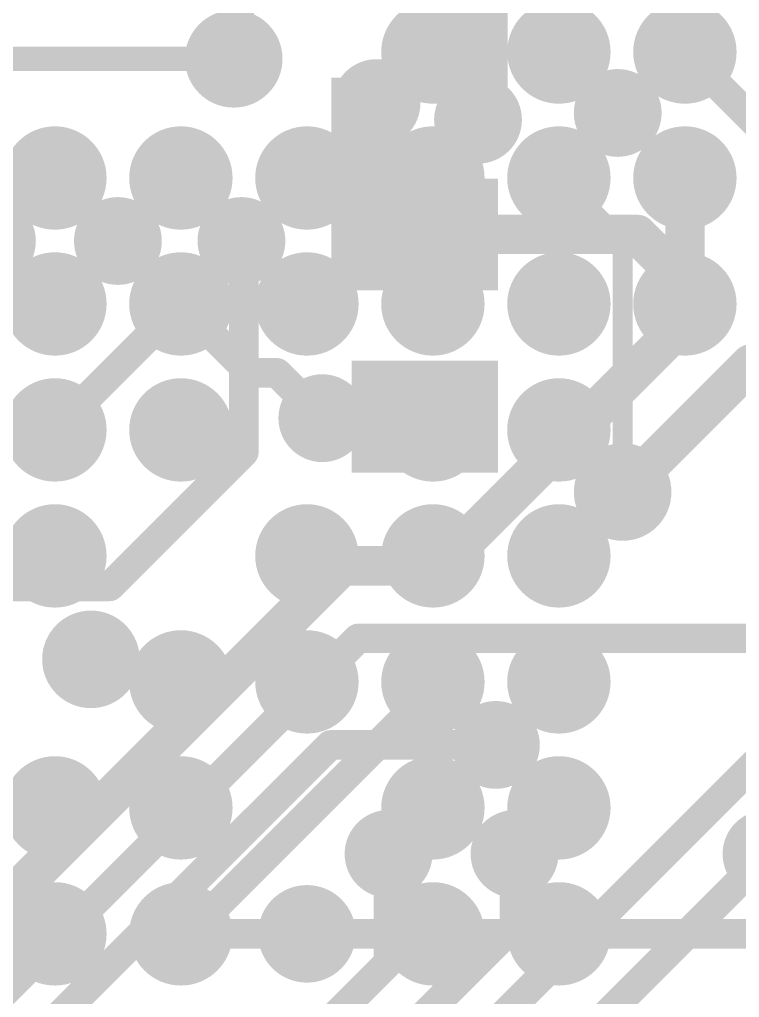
# Model space of a CAD drawing. Header units: millimetres. Extents: x -0.39 to 4.37, y -0.38 to 3.54.
# Drawn here: x 1.5375 to 1.6837, y 1.2843 to 1.483 of the extents above; entities that cross this region are included whole.
import ezdxf

# ---------------------------------------------------------------- set-up
doc = ezdxf.new("R2010")
doc.units = ezdxf.units.MM
doc.header["$MEASUREMENT"] = 0
for name, color, linetype in [('BottomLayer', 5, 'Continuous'), ('BottomPaste', 16, 'Continuous'), ('BottomSolder', 6, 'Continuous'), ('TopLayer', 1, 'Continuous'), ('TopPaste', 8, 'Continuous'), ('TopSolder', 216, 'Continuous'), ('ViaHoleLayer', 16, 'Continuous')]:
    doc.layers.add(name, color=color, linetype=linetype)

# ---------------------------------------------------------------- blocks, each defined once
blk = doc.blocks.new('RK3399_364')
at = {"layer": 'TopLayer'}
h = blk.add_hatch(color=1, dxfattribs=at)
edge = h.paths.add_edge_path()
edge.add_arc((0.17913, 0.33268), 0.0065, 0, 360)
h = blk.add_hatch(color=1, dxfattribs=at)
edge = h.paths.add_edge_path()
edge.add_arc((0.20472, 0.33268), 0.0065, 0, 360)
h = blk.add_hatch(color=1, dxfattribs=at)
edge = h.paths.add_edge_path()
edge.add_arc((0.25591, 0.33268), 0.0065, 0, 360)
h = blk.add_hatch(color=1, dxfattribs=at)
edge = h.paths.add_edge_path()
edge.add_arc((0.2815, 0.33268), 0.0065, 0, 360)
h = blk.add_hatch(color=1, dxfattribs=at)
edge = h.paths.add_edge_path()
edge.add_arc((0.17913, 0.30709), 0.0065, 0, 360)
h = blk.add_hatch(color=1, dxfattribs=at)
edge = h.paths.add_edge_path()
edge.add_arc((0.20472, 0.30709), 0.0065, 0, 360)
h = blk.add_hatch(color=1, dxfattribs=at)
edge = h.paths.add_edge_path()
edge.add_arc((0.25591, 0.30709), 0.0065, 0, 360)
h = blk.add_hatch(color=1, dxfattribs=at)
edge = h.paths.add_edge_path()
edge.add_arc((0.2815, 0.30709), 0.0065, 0, 360)
h = blk.add_hatch(color=1, dxfattribs=at)
edge = h.paths.add_edge_path()
edge.add_arc((0.17913, 0.2815), 0.0065, 0, 360)
h = blk.add_hatch(color=1, dxfattribs=at)
edge = h.paths.add_edge_path()
edge.add_arc((0.20472, 0.2815), 0.0065, 0, 360)
h = blk.add_hatch(color=1, dxfattribs=at)
edge = h.paths.add_edge_path()
edge.add_arc((0.23031, 0.2815), 0.0065, 0, 360)
h = blk.add_hatch(color=1, dxfattribs=at)
edge = h.paths.add_edge_path()
edge.add_arc((0.25591, 0.2815), 0.0065, 0, 360)
h = blk.add_hatch(color=1, dxfattribs=at)
edge = h.paths.add_edge_path()
edge.add_arc((0.17913, 0.2559), 0.0065, 0, 360)
h = blk.add_hatch(color=1, dxfattribs=at)
edge = h.paths.add_edge_path()
edge.add_arc((0.20472, 0.2559), 0.0065, 0, 360)
h = blk.add_hatch(color=1, dxfattribs=at)
edge = h.paths.add_edge_path()
edge.add_arc((0.23031, 0.2559), 0.0065, 0, 360)
h = blk.add_hatch(color=1, dxfattribs=at)
edge = h.paths.add_edge_path()
edge.add_arc((0.2815, 0.2559), 0.0065, 0, 360)
h = blk.add_hatch(color=1, dxfattribs=at)
edge = h.paths.add_edge_path()
edge.add_arc((0.17913, 0.23031), 0.0065, 0, 360)
h = blk.add_hatch(color=1, dxfattribs=at)
edge = h.paths.add_edge_path()
edge.add_arc((0.20472, 0.23031), 0.0065, 0, 360)
h = blk.add_hatch(color=1, dxfattribs=at)
edge = h.paths.add_edge_path()
edge.add_arc((0.25591, 0.23031), 0.0065, 0, 360)
h = blk.add_hatch(color=1, dxfattribs=at)
edge = h.paths.add_edge_path()
edge.add_arc((0.2815, 0.23031), 0.0065, 0, 360)
h = blk.add_hatch(color=1, dxfattribs=at)
edge = h.paths.add_edge_path()
edge.add_arc((0.15354, 0.20472), 0.0065, 0, 360)
h = blk.add_hatch(color=1, dxfattribs=at)
edge = h.paths.add_edge_path()
edge.add_arc((0.17913, 0.20472), 0.0065, 0, 360)
h = blk.add_hatch(color=1, dxfattribs=at)
edge = h.paths.add_edge_path()
edge.add_arc((0.20472, 0.20472), 0.0065, 0, 360)
h = blk.add_hatch(color=1, dxfattribs=at)
edge = h.paths.add_edge_path()
edge.add_arc((0.23031, 0.20472), 0.0065, 0, 360)
h = blk.add_hatch(color=1, dxfattribs=at)
edge = h.paths.add_edge_path()
edge.add_arc((0.25591, 0.20472), 0.0065, 0, 360)
h = blk.add_hatch(color=1, dxfattribs=at)
edge = h.paths.add_edge_path()
edge.add_arc((0.2815, 0.20472), 0.0065, 0, 360)
h = blk.add_hatch(color=1, dxfattribs=at)
edge = h.paths.add_edge_path()
edge.add_arc((0.15354, 0.17913), 0.0065, 0, 360)
h = blk.add_hatch(color=1, dxfattribs=at)
edge = h.paths.add_edge_path()
edge.add_arc((0.17913, 0.17913), 0.0065, 0, 360)
h = blk.add_hatch(color=1, dxfattribs=at)
edge = h.paths.add_edge_path()
edge.add_arc((0.20472, 0.17913), 0.0065, 0, 360)
h = blk.add_hatch(color=1, dxfattribs=at)
edge = h.paths.add_edge_path()
edge.add_arc((0.23031, 0.17913), 0.0065, 0, 360)
h = blk.add_hatch(color=1, dxfattribs=at)
edge = h.paths.add_edge_path()
edge.add_arc((0.25591, 0.17913), 0.0065, 0, 360)
h = blk.add_hatch(color=1, dxfattribs=at)
edge = h.paths.add_edge_path()
edge.add_arc((0.2815, 0.17913), 0.0065, 0, 360)
h = blk.add_hatch(color=1, dxfattribs=at)
edge = h.paths.add_edge_path()
edge.add_arc((0.15354, 0.15354), 0.0065, 0, 360)
h = blk.add_hatch(color=1, dxfattribs=at)
edge = h.paths.add_edge_path()
edge.add_arc((0.17913, 0.15354), 0.0065, 0, 360)
h = blk.add_hatch(color=1, dxfattribs=at)
edge = h.paths.add_edge_path()
edge.add_arc((0.20472, 0.15354), 0.0065, 0, 360)
at = {"layer": 'TopPaste'}
h = blk.add_hatch(color=8, dxfattribs=at)
edge = h.paths.add_edge_path()
edge.add_arc((0.17913, 0.33268), 0.0065, 0, 360)
h = blk.add_hatch(color=8, dxfattribs=at)
edge = h.paths.add_edge_path()
edge.add_arc((0.20472, 0.33268), 0.0065, 0, 360)
h = blk.add_hatch(color=8, dxfattribs=at)
edge = h.paths.add_edge_path()
edge.add_arc((0.25591, 0.33268), 0.0065, 0, 360)
h = blk.add_hatch(color=8, dxfattribs=at)
edge = h.paths.add_edge_path()
edge.add_arc((0.2815, 0.33268), 0.0065, 0, 360)
h = blk.add_hatch(color=8, dxfattribs=at)
edge = h.paths.add_edge_path()
edge.add_arc((0.17913, 0.30709), 0.0065, 0, 360)
h = blk.add_hatch(color=8, dxfattribs=at)
edge = h.paths.add_edge_path()
edge.add_arc((0.20472, 0.30709), 0.0065, 0, 360)
h = blk.add_hatch(color=8, dxfattribs=at)
edge = h.paths.add_edge_path()
edge.add_arc((0.25591, 0.30709), 0.0065, 0, 360)
h = blk.add_hatch(color=8, dxfattribs=at)
edge = h.paths.add_edge_path()
edge.add_arc((0.2815, 0.30709), 0.0065, 0, 360)
h = blk.add_hatch(color=8, dxfattribs=at)
edge = h.paths.add_edge_path()
edge.add_arc((0.17913, 0.2815), 0.0065, 0, 360)
h = blk.add_hatch(color=8, dxfattribs=at)
edge = h.paths.add_edge_path()
edge.add_arc((0.20472, 0.2815), 0.0065, 0, 360)
h = blk.add_hatch(color=8, dxfattribs=at)
edge = h.paths.add_edge_path()
edge.add_arc((0.23031, 0.2815), 0.0065, 0, 360)
h = blk.add_hatch(color=8, dxfattribs=at)
edge = h.paths.add_edge_path()
edge.add_arc((0.25591, 0.2815), 0.0065, 0, 360)
h = blk.add_hatch(color=8, dxfattribs=at)
edge = h.paths.add_edge_path()
edge.add_arc((0.17913, 0.2559), 0.0065, 0, 360)
h = blk.add_hatch(color=8, dxfattribs=at)
edge = h.paths.add_edge_path()
edge.add_arc((0.20472, 0.2559), 0.0065, 0, 360)
h = blk.add_hatch(color=8, dxfattribs=at)
edge = h.paths.add_edge_path()
edge.add_arc((0.23031, 0.2559), 0.0065, 0, 360)
h = blk.add_hatch(color=8, dxfattribs=at)
edge = h.paths.add_edge_path()
edge.add_arc((0.2815, 0.2559), 0.0065, 0, 360)
h = blk.add_hatch(color=8, dxfattribs=at)
edge = h.paths.add_edge_path()
edge.add_arc((0.17913, 0.23031), 0.0065, 0, 360)
h = blk.add_hatch(color=8, dxfattribs=at)
edge = h.paths.add_edge_path()
edge.add_arc((0.20472, 0.23031), 0.0065, 0, 360)
h = blk.add_hatch(color=8, dxfattribs=at)
edge = h.paths.add_edge_path()
edge.add_arc((0.25591, 0.23031), 0.0065, 0, 360)
h = blk.add_hatch(color=8, dxfattribs=at)
edge = h.paths.add_edge_path()
edge.add_arc((0.2815, 0.23031), 0.0065, 0, 360)
h = blk.add_hatch(color=8, dxfattribs=at)
edge = h.paths.add_edge_path()
edge.add_arc((0.15354, 0.20472), 0.0065, 0, 360)
h = blk.add_hatch(color=8, dxfattribs=at)
edge = h.paths.add_edge_path()
edge.add_arc((0.17913, 0.20472), 0.0065, 0, 360)
h = blk.add_hatch(color=8, dxfattribs=at)
edge = h.paths.add_edge_path()
edge.add_arc((0.20472, 0.20472), 0.0065, 0, 360)
h = blk.add_hatch(color=8, dxfattribs=at)
edge = h.paths.add_edge_path()
edge.add_arc((0.23031, 0.20472), 0.0065, 0, 360)
h = blk.add_hatch(color=8, dxfattribs=at)
edge = h.paths.add_edge_path()
edge.add_arc((0.25591, 0.20472), 0.0065, 0, 360)
h = blk.add_hatch(color=8, dxfattribs=at)
edge = h.paths.add_edge_path()
edge.add_arc((0.2815, 0.20472), 0.0065, 0, 360)
h = blk.add_hatch(color=8, dxfattribs=at)
edge = h.paths.add_edge_path()
edge.add_arc((0.15354, 0.17913), 0.0065, 0, 360)
h = blk.add_hatch(color=8, dxfattribs=at)
edge = h.paths.add_edge_path()
edge.add_arc((0.17913, 0.17913), 0.0065, 0, 360)
h = blk.add_hatch(color=8, dxfattribs=at)
edge = h.paths.add_edge_path()
edge.add_arc((0.20472, 0.17913), 0.0065, 0, 360)
h = blk.add_hatch(color=8, dxfattribs=at)
edge = h.paths.add_edge_path()
edge.add_arc((0.23031, 0.17913), 0.0065, 0, 360)
h = blk.add_hatch(color=8, dxfattribs=at)
edge = h.paths.add_edge_path()
edge.add_arc((0.25591, 0.17913), 0.0065, 0, 360)
h = blk.add_hatch(color=8, dxfattribs=at)
edge = h.paths.add_edge_path()
edge.add_arc((0.2815, 0.17913), 0.0065, 0, 360)
h = blk.add_hatch(color=8, dxfattribs=at)
edge = h.paths.add_edge_path()
edge.add_arc((0.15354, 0.15354), 0.0065, 0, 360)
h = blk.add_hatch(color=8, dxfattribs=at)
edge = h.paths.add_edge_path()
edge.add_arc((0.17913, 0.15354), 0.0065, 0, 360)
h = blk.add_hatch(color=8, dxfattribs=at)
edge = h.paths.add_edge_path()
edge.add_arc((0.20472, 0.15354), 0.0065, 0, 360)
at = {"layer": 'TopSolder'}
h = blk.add_hatch(color=216, dxfattribs=at)
edge = h.paths.add_edge_path()
edge.add_arc((0.17913, 0.33268), 0.0105, 0, 360)
h = blk.add_hatch(color=216, dxfattribs=at)
edge = h.paths.add_edge_path()
edge.add_arc((0.20472, 0.33268), 0.0105, 0, 360)
h = blk.add_hatch(color=216, dxfattribs=at)
edge = h.paths.add_edge_path()
edge.add_arc((0.25591, 0.33268), 0.0105, 0, 360)
h = blk.add_hatch(color=216, dxfattribs=at)
edge = h.paths.add_edge_path()
edge.add_arc((0.2815, 0.33268), 0.0105, 0, 360)
h = blk.add_hatch(color=216, dxfattribs=at)
edge = h.paths.add_edge_path()
edge.add_arc((0.17913, 0.30709), 0.0105, 0, 360)
h = blk.add_hatch(color=216, dxfattribs=at)
edge = h.paths.add_edge_path()
edge.add_arc((0.20472, 0.30709), 0.0105, 0, 360)
h = blk.add_hatch(color=216, dxfattribs=at)
edge = h.paths.add_edge_path()
edge.add_arc((0.25591, 0.30709), 0.0105, 0, 360)
h = blk.add_hatch(color=216, dxfattribs=at)
edge = h.paths.add_edge_path()
edge.add_arc((0.2815, 0.30709), 0.0105, 0, 360)
h = blk.add_hatch(color=216, dxfattribs=at)
edge = h.paths.add_edge_path()
edge.add_arc((0.17913, 0.2815), 0.0105, 0, 360)
h = blk.add_hatch(color=216, dxfattribs=at)
edge = h.paths.add_edge_path()
edge.add_arc((0.20472, 0.2815), 0.0105, 0, 360)
h = blk.add_hatch(color=216, dxfattribs=at)
edge = h.paths.add_edge_path()
edge.add_arc((0.23031, 0.2815), 0.0105, 0, 360)
h = blk.add_hatch(color=216, dxfattribs=at)
edge = h.paths.add_edge_path()
edge.add_arc((0.25591, 0.2815), 0.0105, 0, 360)
h = blk.add_hatch(color=216, dxfattribs=at)
edge = h.paths.add_edge_path()
edge.add_arc((0.17913, 0.2559), 0.0105, 0, 360)
h = blk.add_hatch(color=216, dxfattribs=at)
edge = h.paths.add_edge_path()
edge.add_arc((0.20472, 0.2559), 0.0105, 0, 360)
h = blk.add_hatch(color=216, dxfattribs=at)
edge = h.paths.add_edge_path()
edge.add_arc((0.23031, 0.2559), 0.0105, 0, 360)
h = blk.add_hatch(color=216, dxfattribs=at)
edge = h.paths.add_edge_path()
edge.add_arc((0.2815, 0.2559), 0.0105, 0, 360)
h = blk.add_hatch(color=216, dxfattribs=at)
edge = h.paths.add_edge_path()
edge.add_arc((0.17913, 0.23031), 0.0105, 0, 360)
h = blk.add_hatch(color=216, dxfattribs=at)
edge = h.paths.add_edge_path()
edge.add_arc((0.20472, 0.23031), 0.0105, 0, 360)
h = blk.add_hatch(color=216, dxfattribs=at)
edge = h.paths.add_edge_path()
edge.add_arc((0.25591, 0.23031), 0.0105, 0, 360)
h = blk.add_hatch(color=216, dxfattribs=at)
edge = h.paths.add_edge_path()
edge.add_arc((0.2815, 0.23031), 0.0105, 0, 360)
h = blk.add_hatch(color=216, dxfattribs=at)
edge = h.paths.add_edge_path()
edge.add_arc((0.15354, 0.20472), 0.0105, 0, 360)
h = blk.add_hatch(color=216, dxfattribs=at)
edge = h.paths.add_edge_path()
edge.add_arc((0.17913, 0.20472), 0.0105, 0, 360)
h = blk.add_hatch(color=216, dxfattribs=at)
edge = h.paths.add_edge_path()
edge.add_arc((0.20472, 0.20472), 0.0105, 0, 360)
h = blk.add_hatch(color=216, dxfattribs=at)
edge = h.paths.add_edge_path()
edge.add_arc((0.23031, 0.20472), 0.0105, 0, 360)
h = blk.add_hatch(color=216, dxfattribs=at)
edge = h.paths.add_edge_path()
edge.add_arc((0.25591, 0.20472), 0.0105, 0, 360)
h = blk.add_hatch(color=216, dxfattribs=at)
edge = h.paths.add_edge_path()
edge.add_arc((0.2815, 0.20472), 0.0105, 0, 360)
h = blk.add_hatch(color=216, dxfattribs=at)
edge = h.paths.add_edge_path()
edge.add_arc((0.15354, 0.17913), 0.0105, 0, 360)
h = blk.add_hatch(color=216, dxfattribs=at)
edge = h.paths.add_edge_path()
edge.add_arc((0.17913, 0.17913), 0.0105, 0, 360)
h = blk.add_hatch(color=216, dxfattribs=at)
edge = h.paths.add_edge_path()
edge.add_arc((0.20472, 0.17913), 0.0105, 0, 360)
h = blk.add_hatch(color=216, dxfattribs=at)
edge = h.paths.add_edge_path()
edge.add_arc((0.23031, 0.17913), 0.0105, 0, 360)
h = blk.add_hatch(color=216, dxfattribs=at)
edge = h.paths.add_edge_path()
edge.add_arc((0.25591, 0.17913), 0.0105, 0, 360)
h = blk.add_hatch(color=216, dxfattribs=at)
edge = h.paths.add_edge_path()
edge.add_arc((0.2815, 0.17913), 0.0105, 0, 360)
h = blk.add_hatch(color=216, dxfattribs=at)
edge = h.paths.add_edge_path()
edge.add_arc((0.15354, 0.15354), 0.0105, 0, 360)
h = blk.add_hatch(color=216, dxfattribs=at)
edge = h.paths.add_edge_path()
edge.add_arc((0.17913, 0.15354), 0.0105, 0, 360)
h = blk.add_hatch(color=216, dxfattribs=at)
edge = h.paths.add_edge_path()
edge.add_arc((0.20472, 0.15354), 0.0105, 0, 360)
blk = doc.blocks.new('C__0402_B_452')
at = {"layer": 'BottomLayer'}
for points in [[(-0.0095, 0.0125), (-0.0095, -0.0125), (-0.0275, -0.0125), (-0.0275, 0.0125)], [(0.0275, 0.0125), (0.0275, -0.0125), (0.0095, -0.0125), (0.0095, 0.0125)]]:
    blk.add_hatch(color=5, dxfattribs=at).paths.add_polyline_path(points)
at = {"layer": 'BottomPaste'}
for points in [[(-0.0095, 0.0125), (-0.0095, -0.0125), (-0.0275, -0.0125), (-0.0275, 0.0125)], [(0.0275, 0.0125), (0.0275, -0.0125), (0.0095, -0.0125), (0.0095, 0.0125)]]:
    blk.add_hatch(color=16, dxfattribs=at).paths.add_polyline_path(points)
at = {"layer": 'BottomSolder'}
for points in [[(-0.00714, 0.01486), (-0.00714, -0.01486), (-0.02986, -0.01486), (-0.02986, 0.01486)], [(0.02986, 0.01486), (0.02986, -0.01486), (0.00714, -0.01486), (0.00714, 0.01486)]]:
    blk.add_hatch(color=6, dxfattribs=at).paths.add_polyline_path(points)

msp = doc.modelspace()

# ---------------------------------------------------------------- hatches: boundary and pattern name
at = {"layer": 'BottomLayer'}
h = msp.add_hatch(color=5, dxfattribs=at)
edge = h.paths.add_edge_path()
edge.add_arc((1.581, 1.475), 0.00591, 0, 360)
msp.add_hatch(color=5, dxfattribs=at).paths.add_polyline_path([(1.60082, 1.42982), (1.615, 1.42982), (1.615, 1.47119), (1.60082, 1.47119)])
h = msp.add_hatch(color=5, dxfattribs=at)
edge = h.paths.add_edge_path()
edge.add_arc((1.61, 1.466), 0.00492, 0, 360)
h = msp.add_hatch(color=5, dxfattribs=at)
edge = h.paths.add_edge_path()
edge.add_arc((1.659, 1.464), 0.00492, 0, 360)
h = msp.add_hatch(color=5, dxfattribs=at)
edge = h.paths.add_edge_path()
edge.add_arc((1.63062, 1.46262), 0.00492, 0, 360)
h = msp.add_hatch(color=5, dxfattribs=at)
edge = h.paths.add_edge_path()
edge.add_arc((1.67264, 1.45078), 0.00492, 0, 360)
h = msp.add_hatch(color=5, dxfattribs=at)
edge = h.paths.add_edge_path()
edge.add_arc((1.55748, 1.43799), 0.00492, 0, 360)
h = msp.add_hatch(color=5, dxfattribs=at)
edge = h.paths.add_edge_path()
edge.add_arc((1.58257, 1.43799), 0.00492, 0, 360)
h = msp.add_hatch(color=5, dxfattribs=at)
edge = h.paths.add_edge_path()
edge.add_arc((1.599, 1.402), 0.00492, 0, 360)
h = msp.add_hatch(color=5, dxfattribs=at)
edge = h.paths.add_edge_path()
edge.add_arc((1.66, 1.387), 0.00591, 0, 360)
h = msp.add_hatch(color=5, dxfattribs=at)
edge = h.paths.add_edge_path()
edge.add_arc((1.552, 1.353), 0.00591, 0, 360)
h = msp.add_hatch(color=5, dxfattribs=at)
edge = h.paths.add_edge_path()
edge.add_arc((1.63425, 1.33562), 0.00492, 0, 360)
h = msp.add_hatch(color=5, dxfattribs=at)
edge = h.paths.add_edge_path()
edge.add_arc((1.61245, 1.31348), 0.00492, 0, 360)
h = msp.add_hatch(color=5, dxfattribs=at)
edge = h.paths.add_edge_path()
edge.add_arc((1.63804, 1.31348), 0.00492, 0, 360)
h = msp.add_hatch(color=5, dxfattribs=at)
edge = h.paths.add_edge_path()
edge.add_arc((1.59587, 1.29724), 0.00591, 0, 360)
at = {"layer": 'BottomSolder'}
h = msp.add_hatch(color=6, dxfattribs=at)
edge = h.paths.add_edge_path()
edge.add_arc((1.581, 1.475), 0.00991, 0, 360)
h = msp.add_hatch(color=6, dxfattribs=at)
edge = h.paths.add_edge_path()
edge.add_arc((1.61, 1.466), 0.00892, 0, 360)
h = msp.add_hatch(color=6, dxfattribs=at)
edge = h.paths.add_edge_path()
edge.add_arc((1.659, 1.464), 0.00892, 0, 360)
h = msp.add_hatch(color=6, dxfattribs=at)
edge = h.paths.add_edge_path()
edge.add_arc((1.63062, 1.46262), 0.00892, 0, 360)
h = msp.add_hatch(color=6, dxfattribs=at)
edge = h.paths.add_edge_path()
edge.add_arc((1.67264, 1.45078), 0.00892, 0, 360)
h = msp.add_hatch(color=6, dxfattribs=at)
edge = h.paths.add_edge_path()
edge.add_arc((1.53189, 1.43799), 0.00892, 0, 360)
h = msp.add_hatch(color=6, dxfattribs=at)
edge = h.paths.add_edge_path()
edge.add_arc((1.55748, 1.43799), 0.00892, 0, 360)
h = msp.add_hatch(color=6, dxfattribs=at)
edge = h.paths.add_edge_path()
edge.add_arc((1.58257, 1.43799), 0.00892, 0, 360)
h = msp.add_hatch(color=6, dxfattribs=at)
edge = h.paths.add_edge_path()
edge.add_arc((1.599, 1.402), 0.00892, 0, 360)
h = msp.add_hatch(color=6, dxfattribs=at)
edge = h.paths.add_edge_path()
edge.add_arc((1.66, 1.387), 0.00991, 0, 360)
h = msp.add_hatch(color=6, dxfattribs=at)
edge = h.paths.add_edge_path()
edge.add_arc((1.552, 1.353), 0.00991, 0, 360)
h = msp.add_hatch(color=6, dxfattribs=at)
edge = h.paths.add_edge_path()
edge.add_arc((1.63425, 1.33562), 0.00892, 0, 360)
h = msp.add_hatch(color=6, dxfattribs=at)
edge = h.paths.add_edge_path()
edge.add_arc((1.61245, 1.31348), 0.00892, 0, 360)
h = msp.add_hatch(color=6, dxfattribs=at)
edge = h.paths.add_edge_path()
edge.add_arc((1.63804, 1.31348), 0.00892, 0, 360)
h = msp.add_hatch(color=6, dxfattribs=at)
edge = h.paths.add_edge_path()
edge.add_arc((1.68922, 1.31348), 0.00892, 0, 360)
h = msp.add_hatch(color=6, dxfattribs=at)
edge = h.paths.add_edge_path()
edge.add_arc((1.59587, 1.29724), 0.00991, 0, 360)
at = {"layer": 'TopLayer'}
h = msp.add_hatch(color=1, dxfattribs=at)
edge = h.paths.add_edge_path()
edge.add_arc((1.581, 1.475), 0.00591, 0, 360)
h = msp.add_hatch(color=1, dxfattribs=at)
edge = h.paths.add_edge_path()
edge.add_arc((1.61, 1.466), 0.00492, 0, 360)
h = msp.add_hatch(color=1, dxfattribs=at)
edge = h.paths.add_edge_path()
edge.add_arc((1.659, 1.464), 0.00492, 0, 360)
h = msp.add_hatch(color=1, dxfattribs=at)
edge = h.paths.add_edge_path()
edge.add_arc((1.63062, 1.46262), 0.00492, 0, 360)
h = msp.add_hatch(color=1, dxfattribs=at)
edge = h.paths.add_edge_path()
edge.add_arc((1.67264, 1.45078), 0.00492, 0, 360)
h = msp.add_hatch(color=1, dxfattribs=at)
edge = h.paths.add_edge_path()
edge.add_arc((1.55748, 1.43799), 0.00492, 0, 360)
h = msp.add_hatch(color=1, dxfattribs=at)
edge = h.paths.add_edge_path()
edge.add_arc((1.58257, 1.43799), 0.00492, 0, 360)
h = msp.add_hatch(color=1, dxfattribs=at)
edge = h.paths.add_edge_path()
edge.add_arc((1.599, 1.402), 0.00492, 0, 360)
h = msp.add_hatch(color=1, dxfattribs=at)
edge = h.paths.add_edge_path()
edge.add_arc((1.66, 1.387), 0.00591, 0, 360)
h = msp.add_hatch(color=1, dxfattribs=at)
edge = h.paths.add_edge_path()
edge.add_arc((1.552, 1.353), 0.00591, 0, 360)
h = msp.add_hatch(color=1, dxfattribs=at)
edge = h.paths.add_edge_path()
edge.add_arc((1.63425, 1.33562), 0.00492, 0, 360)
h = msp.add_hatch(color=1, dxfattribs=at)
edge = h.paths.add_edge_path()
edge.add_arc((1.61245, 1.31348), 0.00492, 0, 360)
h = msp.add_hatch(color=1, dxfattribs=at)
edge = h.paths.add_edge_path()
edge.add_arc((1.63804, 1.31348), 0.00492, 0, 360)
h = msp.add_hatch(color=1, dxfattribs=at)
edge = h.paths.add_edge_path()
edge.add_arc((1.59587, 1.29724), 0.00591, 0, 360)
at = {"layer": 'TopSolder'}
h = msp.add_hatch(color=216, dxfattribs=at)
edge = h.paths.add_edge_path()
edge.add_arc((1.581, 1.475), 0.00991, 0, 360)
h = msp.add_hatch(color=216, dxfattribs=at)
edge = h.paths.add_edge_path()
edge.add_arc((1.61, 1.466), 0.00892, 0, 360)
h = msp.add_hatch(color=216, dxfattribs=at)
edge = h.paths.add_edge_path()
edge.add_arc((1.659, 1.464), 0.00892, 0, 360)
h = msp.add_hatch(color=216, dxfattribs=at)
edge = h.paths.add_edge_path()
edge.add_arc((1.63062, 1.46262), 0.00892, 0, 360)
h = msp.add_hatch(color=216, dxfattribs=at)
edge = h.paths.add_edge_path()
edge.add_arc((1.67264, 1.45078), 0.00892, 0, 360)
h = msp.add_hatch(color=216, dxfattribs=at)
edge = h.paths.add_edge_path()
edge.add_arc((1.53189, 1.43799), 0.00892, 0, 360)
h = msp.add_hatch(color=216, dxfattribs=at)
edge = h.paths.add_edge_path()
edge.add_arc((1.55748, 1.43799), 0.00892, 0, 360)
h = msp.add_hatch(color=216, dxfattribs=at)
edge = h.paths.add_edge_path()
edge.add_arc((1.58257, 1.43799), 0.00892, 0, 360)
h = msp.add_hatch(color=216, dxfattribs=at)
edge = h.paths.add_edge_path()
edge.add_arc((1.599, 1.402), 0.00892, 0, 360)
h = msp.add_hatch(color=216, dxfattribs=at)
edge = h.paths.add_edge_path()
edge.add_arc((1.66, 1.387), 0.00991, 0, 360)
h = msp.add_hatch(color=216, dxfattribs=at)
edge = h.paths.add_edge_path()
edge.add_arc((1.552, 1.353), 0.00991, 0, 360)
h = msp.add_hatch(color=216, dxfattribs=at)
edge = h.paths.add_edge_path()
edge.add_arc((1.63425, 1.33562), 0.00892, 0, 360)
h = msp.add_hatch(color=216, dxfattribs=at)
edge = h.paths.add_edge_path()
edge.add_arc((1.61245, 1.31348), 0.00892, 0, 360)
h = msp.add_hatch(color=216, dxfattribs=at)
edge = h.paths.add_edge_path()
edge.add_arc((1.63804, 1.31348), 0.00892, 0, 360)
h = msp.add_hatch(color=216, dxfattribs=at)
edge = h.paths.add_edge_path()
edge.add_arc((1.68922, 1.31348), 0.00892, 0, 360)
h = msp.add_hatch(color=216, dxfattribs=at)
edge = h.paths.add_edge_path()
edge.add_arc((1.59587, 1.29724), 0.00991, 0, 360)
at = {"layer": 'ViaHoleLayer'}
h = msp.add_hatch(color=16, dxfattribs=at)
edge = h.paths.add_edge_path()
edge.add_arc((1.581, 1.475), 0.00394, 0, 360)
h = msp.add_hatch(color=16, dxfattribs=at)
edge = h.paths.add_edge_path()
edge.add_arc((1.61, 1.466), 0.00394, 0, 360)
h = msp.add_hatch(color=16, dxfattribs=at)
edge = h.paths.add_edge_path()
edge.add_arc((1.63062, 1.46262), 0.00394, 0, 360)
h = msp.add_hatch(color=16, dxfattribs=at)
edge = h.paths.add_edge_path()
edge.add_arc((1.659, 1.464), 0.00394, 0, 360)
h = msp.add_hatch(color=16, dxfattribs=at)
edge = h.paths.add_edge_path()
edge.add_arc((1.67264, 1.45078), 0.00394, 0, 360)
h = msp.add_hatch(color=16, dxfattribs=at)
edge = h.paths.add_edge_path()
edge.add_arc((1.55748, 1.43799), 0.00394, 0, 360)
h = msp.add_hatch(color=16, dxfattribs=at)
edge = h.paths.add_edge_path()
edge.add_arc((1.58257, 1.43799), 0.00394, 0, 360)
h = msp.add_hatch(color=16, dxfattribs=at)
edge = h.paths.add_edge_path()
edge.add_arc((1.599, 1.402), 0.00394, 0, 360)
h = msp.add_hatch(color=16, dxfattribs=at)
edge = h.paths.add_edge_path()
edge.add_arc((1.66, 1.387), 0.00394, 0, 360)
h = msp.add_hatch(color=16, dxfattribs=at)
edge = h.paths.add_edge_path()
edge.add_arc((1.552, 1.353), 0.00394, 0, 360)
h = msp.add_hatch(color=16, dxfattribs=at)
edge = h.paths.add_edge_path()
edge.add_arc((1.63425, 1.33562), 0.00394, 0, 360)
h = msp.add_hatch(color=16, dxfattribs=at)
edge = h.paths.add_edge_path()
edge.add_arc((1.61245, 1.31348), 0.00394, 0, 360)
h = msp.add_hatch(color=16, dxfattribs=at)
edge = h.paths.add_edge_path()
edge.add_arc((1.63804, 1.31348), 0.00394, 0, 360)
h = msp.add_hatch(color=16, dxfattribs=at)
edge = h.paths.add_edge_path()
edge.add_arc((1.59587, 1.29724), 0.00394, 0, 360)

# ---------------------------------------------------------------- linework, layer by layer
at = {"layer": 'BottomLayer'}
for points, const_width in [([(1.63062, 1.46262), (1.63062, 1.498)], 0.012), ([(1.52658, 1.475), (1.581, 1.475)], 0.005), ([(1.67264, 1.42964), (1.67264, 1.45028)], 0.008), ([(1.61982, 1.43932), (1.66296, 1.43932)], 0.008), ([(1.66296, 1.43932), (1.67264, 1.42964)], 0.008), ([(1.58257, 1.43799), (1.58307, 1.43749)], 0.006), ([(1.58307, 1.39507), (1.58307, 1.43749)], 0.006), ([(1.67264, 1.42164), (1.67264, 1.42964)], 0.008), ([(1.623, 1.372), (1.67264, 1.42164)], 0.008), ([(1.66, 1.387), (1.686, 1.413)], 0.008), ([(1.686, 1.413), (1.711, 1.413)], 0.008), ([(1.599, 1.402), (1.6195, 1.402)], 0.006), ([(1.6195, 1.402), (1.61982, 1.40232)], 0.006), ([(1.55582, 1.36782), (1.58307, 1.39507)], 0.006), ([(1.342, 1.111), (1.603, 1.372)], 0.008), ([(1.603, 1.372), (1.623, 1.372)], 0.008), ([(1.41882, 1.36782), (1.55582, 1.36782)], 0.006), ([(1.347, 1.098), (1.60627, 1.35726)], 0.006), ([(1.60627, 1.35726), (1.81631, 1.35726)], 0.006), ([(1.084, 0.729), (1.69062, 1.33562)], 0.006), ([(1.351, 1.086), (1.60062, 1.33562)], 0.006), ([(1.60062, 1.33562), (1.63425, 1.33562)], 0.006), ([(1.277, 0.90113), (1.68922, 1.31335)], 0.006), ([(1.61245, 1.29145), (1.61245, 1.31348)], 0.006), ([(1.63804, 1.29904), (1.63804, 1.31348)], 0.006), ([(1.356, 1.017), (1.63804, 1.29904)], 0.006), ([(1.352, 1.031), (1.61245, 1.29145)], 0.006)]:
    msp.add_lwpolyline(points, dxfattribs=dict(at, const_width=const_width))
for points, const_width in [([(1.57975, 1.475, 1), (1.58225, 1.475, 1)], 0.0025), ([(1.62762, 1.46262, 1), (1.63362, 1.46262, 1)], 0.006), ([(1.67064, 1.45028, 1), (1.67464, 1.45028, 1)], 0.004), ([(1.61782, 1.43932, 1), (1.62182, 1.43932, 1)], 0.004), ([(1.66096, 1.43932, 1), (1.66496, 1.43932, 1)], 0.004), ([(1.66096, 1.43932, 1), (1.66496, 1.43932, 1)], 0.004), ([(1.58107, 1.43799, 1), (1.58407, 1.43799, 1)], 0.003), ([(1.58157, 1.43749, 1), (1.58457, 1.43749, 1)], 0.003), ([(1.58157, 1.43749, 1), (1.58457, 1.43749, 1)], 0.003), ([(1.67064, 1.42964, 1), (1.67464, 1.42964, 1)], 0.004), ([(1.67064, 1.42964, 1), (1.67464, 1.42964, 1)], 0.004), ([(1.67064, 1.42964, 1), (1.67464, 1.42964, 1)], 0.004), ([(1.67064, 1.42164, 1), (1.67464, 1.42164, 1)], 0.004), ([(1.67064, 1.42164, 1), (1.67464, 1.42164, 1)], 0.004), ([(1.684, 1.413, 1), (1.688, 1.413, 1)], 0.004), ([(1.684, 1.413, 1), (1.688, 1.413, 1)], 0.004), ([(1.5975, 1.402, 1), (1.6005, 1.402, 1)], 0.003), ([(1.618, 1.402, 1), (1.621, 1.402, 1)], 0.003), ([(1.618, 1.402, 1), (1.621, 1.402, 1)], 0.003), ([(1.61832, 1.40232, 1), (1.62132, 1.40232, 1)], 0.003), ([(1.58157, 1.39507, 1), (1.58457, 1.39507, 1)], 0.003), ([(1.58157, 1.39507, 1), (1.58457, 1.39507, 1)], 0.003), ([(1.658, 1.387, 1), (1.662, 1.387, 1)], 0.004), ([(1.601, 1.372, 1), (1.605, 1.372, 1)], 0.004), ([(1.601, 1.372, 1), (1.605, 1.372, 1)], 0.004), ([(1.621, 1.372, 1), (1.625, 1.372, 1)], 0.004), ([(1.621, 1.372, 1), (1.625, 1.372, 1)], 0.004), ([(1.55432, 1.36782, 1), (1.55732, 1.36782, 1)], 0.003), ([(1.55432, 1.36782, 1), (1.55732, 1.36782, 1)], 0.003), ([(1.60476, 1.35726, 1), (1.60777, 1.35726, 1)], 0.003), ([(1.60476, 1.35726, 1), (1.60777, 1.35726, 1)], 0.003), ([(1.59912, 1.33562, 1), (1.60212, 1.33562, 1)], 0.003), ([(1.59912, 1.33562, 1), (1.60212, 1.33562, 1)], 0.003), ([(1.63275, 1.33562, 1), (1.63575, 1.33562, 1)], 0.003), ([(1.61095, 1.31348, 1), (1.61395, 1.31348, 1)], 0.003), ([(1.63654, 1.31348, 1), (1.63954, 1.31348, 1)], 0.003), ([(1.63654, 1.29904, 1), (1.63954, 1.29904, 1)], 0.003), ([(1.63654, 1.29904, 1), (1.63954, 1.29904, 1)], 0.003), ([(1.61095, 1.29145, 1), (1.61395, 1.29145, 1)], 0.003), ([(1.61095, 1.29145, 1), (1.61395, 1.29145, 1)], 0.003)]:
    msp.add_lwpolyline(points, format="xyb", close=True, dxfattribs=dict(at, const_width=const_width))
at = {"layer": 'TopLayer'}
for points, const_width in [([(1.67264, 1.47637), (1.67264, 1.50196)], 0.006), ([(1.58211, 1.47611), (1.58211, 1.48821)], 0.006), ([(1.581, 1.475), (1.58211, 1.47611)], 0.006), ([(1.61054, 1.466), (1.62092, 1.47637)], 0.006), ([(1.62092, 1.47637), (1.62146, 1.47637)], 0.006), ([(1.64705, 1.47616), (1.64705, 1.47637)], 0.006), ([(1.64705, 1.47616), (1.659, 1.46421)], 0.006), ([(1.67264, 1.47637), (1.69823, 1.45078)], 0.006), ([(1.61, 1.466), (1.61054, 1.466)], 0.006), ([(1.659, 1.464), (1.659, 1.46421)], 0.006), ([(1.62496, 1.45696), (1.63062, 1.46262)], 0.006), ([(1.62146, 1.45267), (1.62496, 1.45617)], 0.006), ([(1.62496, 1.45617), (1.62496, 1.45696)], 0.006), ([(1.62146, 1.45078), (1.62146, 1.45267)], 0.006), ([(1.53189, 1.43799), (1.54469, 1.45078)], 0.006), ([(1.55748, 1.43799), (1.57028, 1.45078)], 0.006), ([(1.58282, 1.43799), (1.59562, 1.45078)], 0.006), ([(1.59562, 1.45078), (1.59587, 1.45078)], 0.006), ([(1.64705, 1.45078), (1.66, 1.43783)], 0.004), ([(1.58257, 1.43799), (1.58282, 1.43799)], 0.006), ([(1.66, 1.388), (1.66, 1.43783)], 0.004), ([(1.54482, 1.39974), (1.57028, 1.42519)], 0.006), ([(1.57028, 1.42519), (1.58427, 1.4112)], 0.006), ([(1.58427, 1.4112), (1.5898, 1.4112)], 0.006), ([(1.5898, 1.4112), (1.599, 1.402)], 0.006), ([(1.54469, 1.3996), (1.54482, 1.39974)], 0.006), ([(1.54482, 1.39974), (1.54482, 1.39982)], 0.006), ([(1.66, 1.388), (1.661, 1.387)], 0.004), ([(1.62146, 1.3469), (1.62146, 1.34842)], 0.006), ([(1.63425, 1.33562), (1.64705, 1.34842)], 0.006), ([(1.5718, 1.29724), (1.62146, 1.3469)], 0.006), ([(1.61245, 1.31382), (1.62146, 1.32283)], 0.006), ([(1.63804, 1.31382), (1.64705, 1.32283)], 0.006), ([(1.57104, 1.29724), (1.5718, 1.29724)], 0.006), ([(1.57028, 1.29724), (1.57104, 1.29724)], 0.004), ([(1.5718, 1.29724), (1.59587, 1.29724)], 0.006), ([(1.59587, 1.29724), (1.62146, 1.29724)], 0.006), ([(1.62146, 1.29724), (1.64705, 1.29724)], 0.006), ([(1.64705, 1.29724), (1.69823, 1.29724)], 0.006)]:
    msp.add_lwpolyline(points, dxfattribs=dict(at, const_width=const_width))
for points, const_width in [([(1.5795, 1.475, 1), (1.5825, 1.475, 1)], 0.003), ([(1.58061, 1.47611, 1), (1.58361, 1.47611, 1)], 0.003), ([(1.58061, 1.47611, 1), (1.58361, 1.47611, 1)], 0.003), ([(1.61942, 1.47637, 1), (1.62242, 1.47637, 1)], 0.003), ([(1.61942, 1.47637, 1), (1.62242, 1.47637, 1)], 0.003), ([(1.61996, 1.47637, 1), (1.62296, 1.47637, 1)], 0.003), ([(1.64555, 1.47637, 1), (1.64855, 1.47637, 1)], 0.003), ([(1.64555, 1.47616, 1), (1.64855, 1.47616, 1)], 0.003), ([(1.64555, 1.47616, 1), (1.64855, 1.47616, 1)], 0.003), ([(1.67114, 1.47637, 1), (1.67414, 1.47637, 1)], 0.003), ([(1.67114, 1.47637, 1), (1.67414, 1.47637, 1)], 0.003), ([(1.6085, 1.466, 1), (1.6115, 1.466, 1)], 0.003), ([(1.60904, 1.466, 1), (1.61204, 1.466, 1)], 0.003), ([(1.60904, 1.466, 1), (1.61204, 1.466, 1)], 0.003), ([(1.6575, 1.46421, 1), (1.6605, 1.46421, 1)], 0.003), ([(1.6575, 1.46421, 1), (1.6605, 1.46421, 1)], 0.003), ([(1.6575, 1.464, 1), (1.6605, 1.464, 1)], 0.003), ([(1.62912, 1.46262, 1), (1.63212, 1.46262, 1)], 0.003), ([(1.62346, 1.45696, 1), (1.62646, 1.45696, 1)], 0.003), ([(1.62346, 1.45696, 1), (1.62646, 1.45696, 1)], 0.003), ([(1.62346, 1.45617, 1), (1.62646, 1.45617, 1)], 0.003), ([(1.62346, 1.45617, 1), (1.62646, 1.45617, 1)], 0.003), ([(1.61996, 1.45267, 1), (1.62296, 1.45267, 1)], 0.003), ([(1.61996, 1.45267, 1), (1.62296, 1.45267, 1)], 0.003), ([(1.54319, 1.45078, 1), (1.54619, 1.45078, 1)], 0.003), ([(1.56878, 1.45078, 1), (1.57178, 1.45078, 1)], 0.003), ([(1.59412, 1.45078, 1), (1.59712, 1.45078, 1)], 0.003), ([(1.59412, 1.45078, 1), (1.59712, 1.45078, 1)], 0.003), ([(1.59437, 1.45078, 1), (1.59737, 1.45078, 1)], 0.003), ([(1.61996, 1.45078, 1), (1.62296, 1.45078, 1)], 0.003), ([(1.64605, 1.45078, 1), (1.64805, 1.45078, 1)], 0.002), ([(1.55598, 1.43799, 1), (1.55898, 1.43799, 1)], 0.003), ([(1.58107, 1.43799, 1), (1.58407, 1.43799, 1)], 0.003), ([(1.58132, 1.43799, 1), (1.58432, 1.43799, 1)], 0.003), ([(1.58132, 1.43799, 1), (1.58432, 1.43799, 1)], 0.003), ([(1.659, 1.43783, 1), (1.661, 1.43783, 1)], 0.002), ([(1.659, 1.43783, 1), (1.661, 1.43783, 1)], 0.002), ([(1.56878, 1.42519, 1), (1.57178, 1.42519, 1)], 0.003), ([(1.56878, 1.42519, 1), (1.57178, 1.42519, 1)], 0.003), ([(1.58277, 1.4112, 1), (1.58577, 1.4112, 1)], 0.003), ([(1.58277, 1.4112, 1), (1.58577, 1.4112, 1)], 0.003), ([(1.5883, 1.4112, 1), (1.5913, 1.4112, 1)], 0.003), ([(1.5883, 1.4112, 1), (1.5913, 1.4112, 1)], 0.003), ([(1.5975, 1.402, 1), (1.6005, 1.402, 1)], 0.003), ([(1.54319, 1.3996, 1), (1.54619, 1.3996, 1)], 0.003), ([(1.54332, 1.39982, 1), (1.54632, 1.39982, 1)], 0.003), ([(1.54332, 1.39974, 1), (1.54632, 1.39974, 1)], 0.003), ([(1.54332, 1.39974, 1), (1.54632, 1.39974, 1)], 0.003), ([(1.54332, 1.39974, 1), (1.54632, 1.39974, 1)], 0.003), ([(1.659, 1.388, 1), (1.661, 1.388, 1)], 0.002), ([(1.659, 1.388, 1), (1.661, 1.388, 1)], 0.002), ([(1.66, 1.387, 1), (1.662, 1.387, 1)], 0.002), ([(1.61996, 1.34842, 1), (1.62296, 1.34842, 1)], 0.003), ([(1.64555, 1.34842, 1), (1.64855, 1.34842, 1)], 0.003), ([(1.61996, 1.3469, 1), (1.62296, 1.3469, 1)], 0.003), ([(1.61996, 1.3469, 1), (1.62296, 1.3469, 1)], 0.003), ([(1.63275, 1.33562, 1), (1.63575, 1.33562, 1)], 0.003), ([(1.61996, 1.32283, 1), (1.62296, 1.32283, 1)], 0.003), ([(1.64555, 1.32283, 1), (1.64855, 1.32283, 1)], 0.003), ([(1.61095, 1.31382, 1), (1.61395, 1.31382, 1)], 0.003), ([(1.63654, 1.31382, 1), (1.63954, 1.31382, 1)], 0.003), ([(1.56954, 1.29724, 1), (1.57254, 1.29724, 1)], 0.003), ([(1.56928, 1.29724, 1), (1.57128, 1.29724, 1)], 0.002), ([(1.5703, 1.29724, 1), (1.5733, 1.29724, 1)], 0.003), ([(1.5703, 1.29724, 1), (1.5733, 1.29724, 1)], 0.003), ([(1.5703, 1.29724, 1), (1.5733, 1.29724, 1)], 0.003), ([(1.57004, 1.29724, 1), (1.57204, 1.29724, 1)], 0.002), ([(1.59437, 1.29724, 1), (1.59737, 1.29724, 1)], 0.003), ([(1.59437, 1.29724, 1), (1.59737, 1.29724, 1)], 0.003), ([(1.61996, 1.29724, 1), (1.62296, 1.29724, 1)], 0.003), ([(1.61996, 1.29724, 1), (1.62296, 1.29724, 1)], 0.003), ([(1.64555, 1.29724, 1), (1.64855, 1.29724, 1)], 0.003), ([(1.64555, 1.29724, 1), (1.64855, 1.29724, 1)], 0.003)]:
    msp.add_lwpolyline(points, format="xyb", close=True, dxfattribs=dict(at, const_width=const_width))

# ---------------------------------------------------------------- block references
for name, p, rotation in [('RK3399_364', (1.82618, 1.62992), 180), ('C__0402_B_452', (1.61982, 1.42082), 270)]:
    msp.add_blockref(name, p, dxfattribs=dict(rotation=rotation))

doc.saveas('drawing.dxf')
